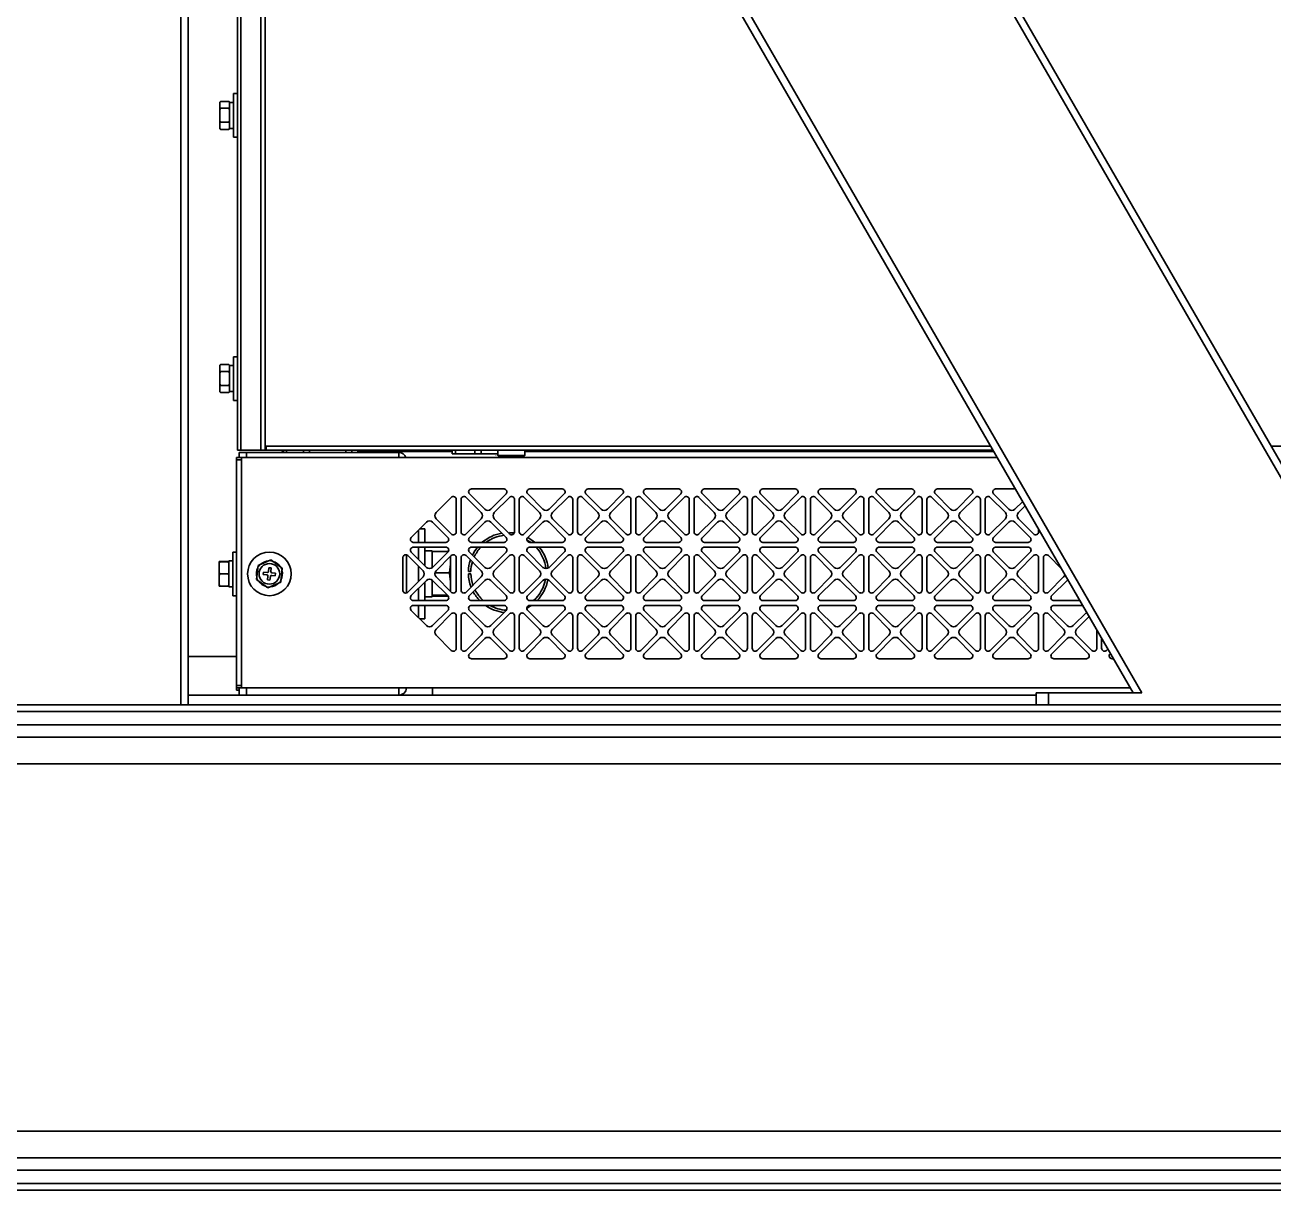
# Model space of a CAD drawing. Header units: millimetres. Extents: x 32496 to 166256, y 3504 to 23939.
# Drawn here: x 47864 to 48379, y 15003 to 15484 of the extents above; entities that cross this region are included whole.
import ezdxf

# ---------------------------------------------------------------- set-up
doc = ezdxf.new("R2010")
doc.units = ezdxf.units.MM
doc.layers.get('0').update_dxf_attribs({"lineweight": 35})

msp = doc.modelspace()

# ---------------------------------------------------------------- linework, layer by layer
at = {"linetype": 'Continuous'}
for p, q in [((47928.64, 17722.349), (47928.64, 15203.349)), ((47936.64, 16074.374), (48436.64, 15208.349)), ((47936.64, 16068.374), (48433.176, 15208.349)), ((47936.64, 15880.374), (48324.634, 15208.349)), ((47936.64, 15874.374), (48321.17, 15208.349)), ((47953.34, 15845.449), (47953.34, 15308.349)), ((47931.64, 15834.813), (47931.64, 15203.349)), ((47961.64, 15308.349), (47961.64, 15831.073)), ((47963.34, 15828.128), (47963.34, 15308.349)), ((47951.94, 15448.994), (47951.94, 15693.73)), ((47944.74, 15451.822), (47945.011, 15452.093)), ((47945.04, 15452.122), (47945.011, 15452.093)), ((47948.44, 15452.122), (47945.04, 15452.122)), ((47948.44, 15452.122), (47948.469, 15452.093)), ((47948.74, 15451.822), (47948.469, 15452.093)), ((47951.94, 15455.349), (47950.34, 15455.349)), ((47950.34, 15455.349), (47950.34, 15437.349)), ((47944.74, 15440.875), (47944.74, 15451.822)), ((47948.44, 15449.28), (47945.04, 15449.28)), ((47948.74, 15440.875), (47948.74, 15451.822)), ((47950.34, 15451.699), (47948.74, 15451.699)), ((47951.94, 15443.73), (47951.94, 15448.994)), ((47948.44, 15443.506), (47945.04, 15443.506)), ((47951.94, 15308.349), (47951.94, 15443.73)), ((47944.74, 15440.875), (47945.011, 15440.604)), ((47948.44, 15440.575), (47945.04, 15440.575)), ((47948.74, 15440.875), (47948.469, 15440.604)), ((47950.34, 15440.999), (47948.74, 15440.999)), ((47951.94, 15437.349), (47950.34, 15437.349)), ((47951.94, 15346.849), (47950.34, 15346.849)), ((47950.34, 15346.849), (47950.34, 15328.849)), ((47944.74, 15343.322), (47945.011, 15343.593)), ((47944.74, 15332.375), (47944.74, 15343.322)), ((47945.04, 15343.622), (47945.011, 15343.593)), ((47948.44, 15343.622), (47945.04, 15343.622)), ((47948.44, 15340.78), (47945.04, 15340.78)), ((47948.44, 15343.622), (47948.469, 15343.593)), ((47948.74, 15343.322), (47948.469, 15343.593)), ((47948.74, 15332.375), (47948.74, 15343.322)), ((47950.34, 15343.199), (47948.74, 15343.199)), ((47948.44, 15335.006), (47945.04, 15335.006)), ((47944.74, 15332.375), (47945.011, 15332.104)), ((47948.44, 15332.075), (47945.04, 15332.075)), ((47948.74, 15332.375), (47948.469, 15332.104)), ((47950.34, 15332.499), (47948.74, 15332.499)), ((47951.94, 15328.849), (47950.34, 15328.849)), ((47951.94, 15308.349), (47961.64, 15308.349)), ((47961.64, 15308.349), (48263.435, 15308.349)), ((47963.84, 15310.049), (48262.453, 15310.049)), ((47963.84, 15308.349), (47963.84, 15310.049)), ((47972.14, 15308.349), (47972.14, 15307.349)), ((47979.14, 15307.349), (47979.14, 15308.349)), ((47981.64, 15307.349), (47981.64, 15308.349)), ((47996.64, 15307.349), (47996.64, 15308.349)), ((47999.14, 15307.349), (47999.14, 15308.349)), ((48001.64, 15308.349), (48001.64, 15307.849)), ((48040.473, 15306.782), (48040.473, 15308.349)), ((48041.792, 15306.782), (48041.792, 15308.349)), ((48049.821, 15306.782), (48049.821, 15308.349)), ((48052.458, 15306.782), (48052.458, 15308.349)), ((48059.315, 15308.349), (48059.315, 15306.149)), ((48070.365, 15308.349), (48070.365, 15306.149)), ((48377.923, 15310.049), (48673.44, 15310.049)), ((47951.64, 15305.349), (48265.167, 15305.349)), ((47951.64, 15210.349), (47951.64, 15305.349)), ((47953.64, 15304.349), (47951.64, 15304.349)), ((48018.44, 15307.349), (47952.64, 15307.349)), ((47952.64, 15305.349), (47952.64, 15307.349)), ((47953.64, 15305.349), (47953.64, 15304.349)), ((47953.64, 15304.349), (47953.64, 15211.349)), ((47955.64, 15307.349), (47955.64, 15305.349)), ((48040.473, 15307.849), (48001.64, 15307.849)), ((48018.44, 15305.349), (48018.44, 15307.349)), ((48040.473, 15306.782), (48059.315, 15306.782)), ((48059.315, 15306.149), (48070.365, 15306.149)), ((48059.615, 15305.849), (48059.315, 15306.149)), ((48059.615, 15305.849), (48070.065, 15305.849)), ((48070.065, 15305.849), (48070.365, 15306.149)), ((48263.723, 15307.849), (48070.365, 15307.849)), ((48040.091, 15288.886), (48033.827, 15282.621)), ((48042.14, 15274.66), (48042.14, 15288.037)), ((48044.14, 15288.037), (48044.14, 15274.66)), ((48052.453, 15282.621), (48046.188, 15288.886)), ((48047.603, 15290.3), (48053.867, 15284.036)), ((48061.828, 15292.349), (48048.451, 15292.349)), ((48056.413, 15284.036), (48062.677, 15290.3)), ((48064.091, 15288.886), (48057.827, 15282.621)), ((48066.14, 15274.66), (48066.14, 15288.037)), ((48068.14, 15288.037), (48068.14, 15274.66)), ((48076.453, 15282.621), (48070.188, 15288.886)), ((48071.603, 15290.3), (48077.867, 15284.036)), ((48085.828, 15292.349), (48072.451, 15292.349)), ((48080.413, 15284.036), (48086.677, 15290.3)), ((48088.091, 15288.886), (48081.827, 15282.621)), ((48090.14, 15274.66), (48090.14, 15288.037)), ((48092.14, 15288.037), (48092.14, 15274.66)), ((48100.453, 15282.621), (48094.188, 15288.886)), ((48095.603, 15290.3), (48101.867, 15284.036)), ((48109.828, 15292.349), (48096.451, 15292.349)), ((48104.413, 15284.036), (48110.677, 15290.3)), ((48112.091, 15288.886), (48105.827, 15282.621)), ((48114.14, 15274.66), (48114.14, 15288.037)), ((48116.14, 15288.037), (48116.14, 15274.66)), ((48124.453, 15282.621), (48118.188, 15288.886)), ((48119.603, 15290.3), (48125.867, 15284.036)), ((48133.828, 15292.349), (48120.451, 15292.349)), ((48128.413, 15284.036), (48134.677, 15290.3)), ((48136.091, 15288.886), (48129.827, 15282.621)), ((48138.14, 15274.66), (48138.14, 15288.037)), ((48140.14, 15288.037), (48140.14, 15274.66)), ((48148.453, 15282.621), (48142.188, 15288.886)), ((48143.603, 15290.3), (48149.867, 15284.036)), ((48157.828, 15292.349), (48144.451, 15292.349)), ((48152.413, 15284.036), (48158.677, 15290.3)), ((48160.091, 15288.886), (48153.827, 15282.621)), ((48162.14, 15274.66), (48162.14, 15288.037)), ((48164.14, 15288.037), (48164.14, 15274.66)), ((48172.453, 15282.621), (48166.188, 15288.886)), ((48167.603, 15290.3), (48173.867, 15284.036)), ((48181.828, 15292.349), (48168.451, 15292.349)), ((48176.413, 15284.036), (48182.677, 15290.3)), ((48184.091, 15288.886), (48177.827, 15282.621)), ((48186.14, 15274.66), (48186.14, 15288.037)), ((48188.14, 15288.037), (48188.14, 15274.66)), ((48196.453, 15282.621), (48190.188, 15288.886)), ((48191.603, 15290.3), (48197.867, 15284.036)), ((48205.828, 15292.349), (48192.451, 15292.349)), ((48200.413, 15284.036), (48206.677, 15290.3)), ((48208.091, 15288.886), (48201.827, 15282.621)), ((48210.14, 15274.66), (48210.14, 15288.037)), ((48212.14, 15288.037), (48212.14, 15274.66)), ((48220.453, 15282.621), (48214.188, 15288.886)), ((48215.603, 15290.3), (48221.867, 15284.036)), ((48229.828, 15292.349), (48216.451, 15292.349)), ((48224.413, 15284.036), (48230.677, 15290.3)), ((48232.091, 15288.886), (48225.827, 15282.621)), ((48234.14, 15274.66), (48234.14, 15288.037)), ((48236.14, 15288.037), (48236.14, 15274.66)), ((48244.453, 15282.621), (48238.188, 15288.886)), ((48239.603, 15290.3), (48245.867, 15284.036)), ((48253.828, 15292.349), (48240.451, 15292.349)), ((48248.413, 15284.036), (48254.677, 15290.3)), ((48256.091, 15288.886), (48249.827, 15282.621)), ((48258.14, 15274.66), (48258.14, 15288.037)), ((48260.14, 15288.037), (48260.14, 15274.66)), ((48268.453, 15282.621), (48262.188, 15288.886)), ((48263.603, 15290.3), (48269.867, 15284.036)), ((48272.672, 15292.349), (48264.451, 15292.349)), ((48272.413, 15284.036), (48275.62, 15287.243)), ((48276.655, 15285.45), (48273.827, 15282.621)), ((48029.867, 15278.662), (48023.603, 15272.397)), ((48038.677, 15272.397), (48032.413, 15278.662)), ((48033.827, 15280.076), (48040.091, 15273.811)), ((48046.188, 15273.811), (48052.453, 15280.076)), ((48053.867, 15278.662), (48047.603, 15272.397)), ((48062.677, 15272.397), (48056.413, 15278.662)), ((48057.827, 15280.076), (48064.091, 15273.811)), ((48070.188, 15273.811), (48076.453, 15280.076)), ((48077.867, 15278.662), (48071.603, 15272.397)), ((48086.677, 15272.397), (48080.413, 15278.662)), ((48081.827, 15280.076), (48088.091, 15273.811)), ((48094.188, 15273.811), (48100.453, 15280.076)), ((48101.867, 15278.662), (48095.603, 15272.397)), ((48110.677, 15272.397), (48104.413, 15278.662)), ((48105.827, 15280.076), (48112.091, 15273.811)), ((48118.188, 15273.811), (48124.453, 15280.076)), ((48125.867, 15278.662), (48119.603, 15272.397)), ((48134.677, 15272.397), (48128.413, 15278.662)), ((48129.827, 15280.076), (48136.091, 15273.811)), ((48142.188, 15273.811), (48148.453, 15280.076)), ((48149.867, 15278.662), (48143.603, 15272.397)), ((48158.677, 15272.397), (48152.413, 15278.662)), ((48153.827, 15280.076), (48160.091, 15273.811)), ((48166.188, 15273.811), (48172.453, 15280.076)), ((48173.867, 15278.662), (48167.603, 15272.397)), ((48182.677, 15272.397), (48176.413, 15278.662)), ((48177.827, 15280.076), (48184.091, 15273.811)), ((48190.188, 15273.811), (48196.453, 15280.076)), ((48197.867, 15278.662), (48191.603, 15272.397)), ((48206.677, 15272.397), (48200.413, 15278.662)), ((48201.827, 15280.076), (48208.091, 15273.811)), ((48214.188, 15273.811), (48220.453, 15280.076)), ((48221.867, 15278.662), (48215.603, 15272.397)), ((48230.677, 15272.397), (48224.413, 15278.662)), ((48225.827, 15280.076), (48232.091, 15273.811)), ((48238.188, 15273.811), (48244.453, 15280.076)), ((48245.867, 15278.662), (48239.603, 15272.397)), ((48254.677, 15272.397), (48248.413, 15278.662)), ((48249.827, 15280.076), (48256.091, 15273.811)), ((48262.188, 15273.811), (48268.453, 15280.076)), ((48269.867, 15278.662), (48263.603, 15272.397)), ((48278.677, 15272.397), (48272.413, 15278.662)), ((48273.827, 15280.076), (48280.091, 15273.811)), ((48026.64, 15275.434), (48026.64, 15270.349)), ((48029.14, 15275.849), (48027.054, 15275.849)), ((48029.14, 15270.349), (48029.14, 15275.849)), ((48064.14, 15274.341), (48064.14, 15273.772)), ((48282.14, 15274.66), (48282.14, 15275.95)), ((48024.451, 15270.349), (48037.828, 15270.349)), ((48037.828, 15268.349), (48024.451, 15268.349)), ((48026.64, 15268.349), (48026.64, 15263.263)), ((48029.14, 15260.763), (48029.14, 15268.349)), ((48048.451, 15270.349), (48061.828, 15270.349)), ((48061.828, 15268.349), (48048.451, 15268.349)), ((48072.451, 15270.349), (48085.828, 15270.349)), ((48085.828, 15268.349), (48072.451, 15268.349)), ((48096.451, 15270.349), (48109.828, 15270.349)), ((48109.828, 15268.349), (48096.451, 15268.349)), ((48120.451, 15270.349), (48133.828, 15270.349)), ((48133.828, 15268.349), (48120.451, 15268.349)), ((48144.451, 15270.349), (48157.828, 15270.349)), ((48157.828, 15268.349), (48144.451, 15268.349)), ((48168.451, 15270.349), (48181.828, 15270.349)), ((48181.828, 15268.349), (48168.451, 15268.349)), ((48192.451, 15270.349), (48205.828, 15270.349)), ((48205.828, 15268.349), (48192.451, 15268.349)), ((48216.451, 15270.349), (48229.828, 15270.349)), ((48229.828, 15268.349), (48216.451, 15268.349)), ((48240.451, 15270.349), (48253.828, 15270.349)), ((48253.828, 15268.349), (48240.451, 15268.349)), ((48264.451, 15270.349), (48277.828, 15270.349)), ((48277.828, 15268.349), (48264.451, 15268.349)), ((47944.44, 15262.387), (47944.44, 15262.349)), ((47944.44, 15262.348), (47944.74, 15262.348)), ((47944.44, 15252.348), (47944.44, 15262.348)), ((47948.14, 15262.399), (47944.74, 15262.399)), ((47948.14, 15262.348), (47944.74, 15262.348)), ((47948.44, 15262.348), (47948.14, 15262.348)), ((47950.04, 15262.699), (47948.44, 15262.699)), ((47948.44, 15251.999), (47948.44, 15262.699)), ((47951.64, 15266.349), (47950.04, 15266.349)), ((47950.04, 15266.349), (47950.04, 15248.349)), ((47960.475, 15260.75), (47965.753, 15263.089)), ((47965.753, 15263.089), (47970.418, 15259.688)), ((48020.14, 15264.037), (48020.14, 15250.66)), ((48021.64, 15265.192), (48021.64, 15249.505)), ((48028.453, 15258.621), (48022.188, 15264.886)), ((48023.603, 15266.3), (48029.867, 15260.036)), ((48029.14, 15266.799), (48032.24, 15266.799)), ((48032.24, 15266.551), (48032.24, 15266.799)), ((48038.864, 15266.551), (48032.24, 15266.551)), ((48032.24, 15266.551), (48032.24, 15264.576)), ((48032.24, 15259.894), (48032.24, 15264.576)), ((48032.413, 15260.036), (48038.677, 15266.3)), ((48040.091, 15264.886), (48033.827, 15258.621)), ((48039.74, 15250.163), (48039.74, 15264.534)), ((48042.14, 15250.66), (48042.14, 15264.037)), ((48044.14, 15264.037), (48044.14, 15250.66)), ((48052.453, 15258.621), (48046.188, 15264.886)), ((48047.603, 15266.3), (48053.867, 15260.036)), ((48056.413, 15260.036), (48062.677, 15266.3)), ((48064.091, 15264.886), (48057.827, 15258.621)), ((48066.14, 15250.66), (48066.14, 15264.037)), ((48068.14, 15264.037), (48068.14, 15250.66)), ((48076.453, 15258.621), (48070.188, 15264.886)), ((48071.603, 15266.3), (48077.867, 15260.036)), ((48080.413, 15260.036), (48086.677, 15266.3)), ((48088.091, 15264.886), (48081.827, 15258.621)), ((48090.14, 15250.66), (48090.14, 15264.037)), ((48092.14, 15264.037), (48092.14, 15250.66)), ((48100.453, 15258.621), (48094.188, 15264.886)), ((48095.603, 15266.3), (48101.867, 15260.036)), ((48104.413, 15260.036), (48110.677, 15266.3)), ((48112.091, 15264.886), (48105.827, 15258.621)), ((48114.14, 15250.66), (48114.14, 15264.037)), ((48116.14, 15264.037), (48116.14, 15250.66)), ((48124.453, 15258.621), (48118.188, 15264.886)), ((48119.603, 15266.3), (48125.867, 15260.036)), ((48128.413, 15260.036), (48134.677, 15266.3)), ((48136.091, 15264.886), (48129.827, 15258.621)), ((48138.14, 15250.66), (48138.14, 15264.037)), ((48140.14, 15264.037), (48140.14, 15250.66)), ((48148.453, 15258.621), (48142.188, 15264.886)), ((48143.603, 15266.3), (48149.867, 15260.036)), ((48152.413, 15260.036), (48158.677, 15266.3)), ((48160.091, 15264.886), (48153.827, 15258.621)), ((48162.14, 15250.66), (48162.14, 15264.037)), ((48164.14, 15264.037), (48164.14, 15250.66)), ((48172.453, 15258.621), (48166.188, 15264.886)), ((48167.603, 15266.3), (48173.867, 15260.036)), ((48176.413, 15260.036), (48182.677, 15266.3)), ((48184.091, 15264.886), (48177.827, 15258.621)), ((48186.14, 15250.66), (48186.14, 15264.037)), ((48188.14, 15264.037), (48188.14, 15250.66)), ((48196.453, 15258.621), (48190.188, 15264.886)), ((48191.603, 15266.3), (48197.867, 15260.036)), ((48200.413, 15260.036), (48206.677, 15266.3)), ((48208.091, 15264.886), (48201.827, 15258.621)), ((48210.14, 15250.66), (48210.14, 15264.037)), ((48212.14, 15264.037), (48212.14, 15250.66)), ((48220.453, 15258.621), (48214.188, 15264.886)), ((48215.603, 15266.3), (48221.867, 15260.036)), ((48224.413, 15260.036), (48230.677, 15266.3)), ((48232.091, 15264.886), (48225.827, 15258.621)), ((48234.14, 15250.66), (48234.14, 15264.037)), ((48236.14, 15264.037), (48236.14, 15250.66)), ((48244.453, 15258.621), (48238.188, 15264.886)), ((48239.603, 15266.3), (48245.867, 15260.036)), ((48248.413, 15260.036), (48254.677, 15266.3)), ((48256.091, 15264.886), (48249.827, 15258.621)), ((48258.14, 15250.66), (48258.14, 15264.037)), ((48260.14, 15264.037), (48260.14, 15250.66)), ((48268.453, 15258.621), (48262.188, 15264.886)), ((48263.603, 15266.3), (48269.867, 15260.036)), ((48272.413, 15260.036), (48278.677, 15266.3)), ((48280.091, 15264.886), (48273.827, 15258.621)), ((48282.14, 15250.66), (48282.14, 15264.037)), ((48284.14, 15264.037), (48284.14, 15250.66)), ((48291.724, 15259.35), (48286.188, 15264.886)), ((47948.14, 15257.348), (47944.74, 15257.348)), ((47959.861, 15255.009), (47960.475, 15260.75)), ((47962.601, 15257.117), (47962.707, 15258.111)), ((47964.092, 15256.958), (47962.601, 15257.117)), ((47962.707, 15258.111), (47964.199, 15257.952)), ((47964.749, 15258.396), (47964.908, 15259.888)), ((47964.908, 15259.888), (47965.903, 15259.781)), ((47965.903, 15259.781), (47965.743, 15258.29)), ((47967.572, 15256.586), (47966.081, 15256.745)), ((47966.187, 15257.74), (47967.679, 15257.58)), ((47967.679, 15257.58), (47967.572, 15256.586)), ((47969.805, 15253.947), (47970.418, 15259.688)), ((48026.64, 15260.434), (48026.64, 15254.263)), ((48039.233, 15257.768), (48033.355, 15257.768)), ((48047.147, 15258.349), (48048.148, 15258.349)), ((48048.148, 15257.349), (48047.147, 15257.349)), ((47944.74, 15252.348), (47944.44, 15252.348)), ((47944.44, 15252.348), (47944.44, 15252.31)), ((47944.711, 15252.348), (47944.718, 15252.336)), ((47944.711, 15252.348), (47944.718, 15252.336)), ((47948.14, 15252.348), (47944.74, 15252.348)), ((47948.14, 15252.298), (47944.74, 15252.298)), ((47948.14, 15252.348), (47948.44, 15252.348)), ((47948.168, 15252.348), (47948.161, 15252.336)), ((47948.169, 15252.348), (47948.162, 15252.336)), ((47950.04, 15251.999), (47948.44, 15251.999)), ((47964.526, 15251.608), (47959.861, 15255.009)), ((47964.377, 15254.916), (47964.536, 15256.407)), ((47965.371, 15254.81), (47964.377, 15254.916)), ((47969.805, 15253.947), (47964.526, 15251.608)), ((47965.531, 15256.301), (47965.371, 15254.81)), ((48022.188, 15249.811), (48028.453, 15256.076)), ((48029.867, 15254.662), (48023.603, 15248.397)), ((48029.14, 15246.349), (48029.14, 15253.934)), ((48032.24, 15250.66), (48032.24, 15254.803)), ((48038.677, 15248.397), (48032.413, 15254.662)), ((48033.827, 15256.076), (48040.091, 15249.811)), ((48046.188, 15249.811), (48052.453, 15256.076)), ((48053.867, 15254.662), (48047.603, 15248.397)), ((48062.677, 15248.397), (48056.413, 15254.662)), ((48057.827, 15256.076), (48064.091, 15249.811)), ((48070.188, 15249.811), (48076.453, 15256.076)), ((48077.867, 15254.662), (48071.603, 15248.397)), ((48086.677, 15248.397), (48080.413, 15254.662)), ((48081.827, 15256.076), (48088.091, 15249.811)), ((48094.188, 15249.811), (48100.453, 15256.076)), ((48101.867, 15254.662), (48095.603, 15248.397)), ((48110.677, 15248.397), (48104.413, 15254.662)), ((48105.827, 15256.076), (48112.091, 15249.811)), ((48118.188, 15249.811), (48124.453, 15256.076)), ((48125.867, 15254.662), (48119.603, 15248.397)), ((48134.677, 15248.397), (48128.413, 15254.662)), ((48129.827, 15256.076), (48136.091, 15249.811)), ((48142.188, 15249.811), (48148.453, 15256.076)), ((48149.867, 15254.662), (48143.603, 15248.397)), ((48158.677, 15248.397), (48152.413, 15254.662)), ((48153.827, 15256.076), (48160.091, 15249.811)), ((48166.188, 15249.811), (48172.453, 15256.076)), ((48173.867, 15254.662), (48167.603, 15248.397)), ((48182.677, 15248.397), (48176.413, 15254.662)), ((48177.827, 15256.076), (48184.091, 15249.811)), ((48190.188, 15249.811), (48196.453, 15256.076)), ((48197.867, 15254.662), (48191.603, 15248.397)), ((48206.677, 15248.397), (48200.413, 15254.662)), ((48201.827, 15256.076), (48208.091, 15249.811)), ((48214.188, 15249.811), (48220.453, 15256.076)), ((48221.867, 15254.662), (48215.603, 15248.397)), ((48230.677, 15248.397), (48224.413, 15254.662)), ((48225.827, 15256.076), (48232.091, 15249.811)), ((48238.188, 15249.811), (48244.453, 15256.076)), ((48245.867, 15254.662), (48239.603, 15248.397)), ((48254.677, 15248.397), (48248.413, 15254.662)), ((48249.827, 15256.076), (48256.091, 15249.811)), ((48262.188, 15249.811), (48268.453, 15256.076)), ((48269.867, 15254.662), (48263.603, 15248.397)), ((48278.677, 15248.397), (48272.413, 15254.662)), ((48273.827, 15256.076), (48280.091, 15249.811)), ((48286.188, 15249.811), (48292.453, 15256.076)), ((48293.867, 15254.662), (48287.603, 15248.397)), ((47951.64, 15248.349), (47950.04, 15248.349)), ((48024.451, 15246.349), (48037.828, 15246.349)), ((48026.64, 15251.434), (48026.64, 15246.349)), ((48029.14, 15247.899), (48032.24, 15247.899)), ((48032.24, 15248.469), (48032.24, 15250.66)), ((48038.509, 15248.565), (48032.24, 15248.565)), ((48032.24, 15247.899), (48032.24, 15248.469)), ((48038.864, 15248.146), (48032.24, 15248.146)), ((48048.451, 15246.349), (48061.828, 15246.349)), ((48072.451, 15246.349), (48085.828, 15246.349)), ((48096.451, 15246.349), (48109.828, 15246.349)), ((48120.451, 15246.349), (48133.828, 15246.349)), ((48144.451, 15246.349), (48157.828, 15246.349)), ((48168.451, 15246.349), (48181.828, 15246.349)), ((48192.451, 15246.349), (48205.828, 15246.349)), ((48216.451, 15246.349), (48229.828, 15246.349)), ((48240.451, 15246.349), (48253.828, 15246.349)), ((48264.451, 15246.349), (48277.828, 15246.349)), ((48288.451, 15246.349), (48299.23, 15246.349)), ((48023.603, 15242.3), (48029.867, 15236.036)), ((48037.828, 15244.349), (48024.451, 15244.349)), ((48026.64, 15244.349), (48026.64, 15239.263)), ((48029.14, 15238.849), (48029.14, 15244.349)), ((48032.413, 15236.036), (48038.677, 15242.3)), ((48047.603, 15242.3), (48053.867, 15236.036)), ((48061.828, 15244.349), (48048.451, 15244.349)), ((48056.413, 15236.036), (48062.677, 15242.3)), ((48071.603, 15242.3), (48077.867, 15236.036)), ((48085.828, 15244.349), (48072.451, 15244.349)), ((48080.413, 15236.036), (48086.677, 15242.3)), ((48095.603, 15242.3), (48101.867, 15236.036)), ((48109.828, 15244.349), (48096.451, 15244.349)), ((48104.413, 15236.036), (48110.677, 15242.3)), ((48119.603, 15242.3), (48125.867, 15236.036)), ((48133.828, 15244.349), (48120.451, 15244.349)), ((48128.413, 15236.036), (48134.677, 15242.3)), ((48143.603, 15242.3), (48149.867, 15236.036)), ((48157.828, 15244.349), (48144.451, 15244.349)), ((48152.413, 15236.036), (48158.677, 15242.3)), ((48167.603, 15242.3), (48173.867, 15236.036)), ((48181.828, 15244.349), (48168.451, 15244.349)), ((48176.413, 15236.036), (48182.677, 15242.3)), ((48191.603, 15242.3), (48197.867, 15236.036)), ((48205.828, 15244.349), (48192.451, 15244.349)), ((48200.413, 15236.036), (48206.677, 15242.3)), ((48215.603, 15242.3), (48221.867, 15236.036)), ((48229.828, 15244.349), (48216.451, 15244.349)), ((48224.413, 15236.036), (48230.677, 15242.3)), ((48239.603, 15242.3), (48245.867, 15236.036)), ((48253.828, 15244.349), (48240.451, 15244.349)), ((48248.413, 15236.036), (48254.677, 15242.3)), ((48263.603, 15242.3), (48269.867, 15236.036)), ((48277.828, 15244.349), (48264.451, 15244.349)), ((48272.413, 15236.036), (48278.677, 15242.3)), ((48287.603, 15242.3), (48293.867, 15236.036)), ((48300.385, 15244.349), (48288.451, 15244.349)), ((48296.413, 15236.036), (48301.974, 15241.597)), ((48029.14, 15238.849), (48027.054, 15238.849)), ((48040.091, 15240.886), (48033.827, 15234.621)), ((48042.14, 15226.66), (48042.14, 15240.037)), ((48044.14, 15240.037), (48044.14, 15226.66)), ((48052.453, 15234.621), (48046.188, 15240.886)), ((48064.091, 15240.886), (48057.827, 15234.621)), ((48066.14, 15226.66), (48066.14, 15240.037)), ((48068.14, 15240.037), (48068.14, 15226.66)), ((48076.453, 15234.621), (48070.188, 15240.886)), ((48088.091, 15240.886), (48081.827, 15234.621)), ((48090.14, 15226.66), (48090.14, 15240.037)), ((48092.14, 15240.037), (48092.14, 15226.66)), ((48100.453, 15234.621), (48094.188, 15240.886)), ((48112.091, 15240.886), (48105.827, 15234.621)), ((48114.14, 15226.66), (48114.14, 15240.037)), ((48116.14, 15240.037), (48116.14, 15226.66)), ((48124.453, 15234.621), (48118.188, 15240.886)), ((48136.091, 15240.886), (48129.827, 15234.621)), ((48138.14, 15226.66), (48138.14, 15240.037)), ((48140.14, 15240.037), (48140.14, 15226.66)), ((48148.453, 15234.621), (48142.188, 15240.886)), ((48160.091, 15240.886), (48153.827, 15234.621)), ((48162.14, 15226.66), (48162.14, 15240.037)), ((48164.14, 15240.037), (48164.14, 15226.66)), ((48172.453, 15234.621), (48166.188, 15240.886)), ((48184.091, 15240.886), (48177.827, 15234.621)), ((48186.14, 15226.66), (48186.14, 15240.037)), ((48188.14, 15240.037), (48188.14, 15226.66)), ((48196.453, 15234.621), (48190.188, 15240.886)), ((48208.091, 15240.886), (48201.827, 15234.621)), ((48210.14, 15226.66), (48210.14, 15240.037)), ((48212.14, 15240.037), (48212.14, 15226.66)), ((48220.453, 15234.621), (48214.188, 15240.886)), ((48232.091, 15240.886), (48225.827, 15234.621)), ((48234.14, 15226.66), (48234.14, 15240.037)), ((48236.14, 15240.037), (48236.14, 15226.66)), ((48244.453, 15234.621), (48238.188, 15240.886)), ((48256.091, 15240.886), (48249.827, 15234.621)), ((48258.14, 15226.66), (48258.14, 15240.037)), ((48260.14, 15240.037), (48260.14, 15226.66)), ((48268.453, 15234.621), (48262.188, 15240.886)), ((48280.091, 15240.886), (48273.827, 15234.621)), ((48282.14, 15226.66), (48282.14, 15240.037)), ((48284.14, 15240.037), (48284.14, 15226.66)), ((48292.453, 15234.621), (48286.188, 15240.886)), ((48303.009, 15239.804), (48297.827, 15234.621)), ((48033.827, 15232.076), (48040.091, 15225.811)), ((48046.188, 15225.811), (48052.453, 15232.076)), ((48057.827, 15232.076), (48064.091, 15225.811)), ((48070.188, 15225.811), (48076.453, 15232.076)), ((48081.827, 15232.076), (48088.091, 15225.811)), ((48094.188, 15225.811), (48100.453, 15232.076)), ((48105.827, 15232.076), (48112.091, 15225.811)), ((48118.188, 15225.811), (48124.453, 15232.076)), ((48129.827, 15232.076), (48136.091, 15225.811)), ((48142.188, 15225.811), (48148.453, 15232.076)), ((48153.827, 15232.076), (48160.091, 15225.811)), ((48166.188, 15225.811), (48172.453, 15232.076)), ((48177.827, 15232.076), (48184.091, 15225.811)), ((48190.188, 15225.811), (48196.453, 15232.076)), ((48201.827, 15232.076), (48208.091, 15225.811)), ((48214.188, 15225.811), (48220.453, 15232.076)), ((48225.827, 15232.076), (48232.091, 15225.811)), ((48238.188, 15225.811), (48244.453, 15232.076)), ((48249.827, 15232.076), (48256.091, 15225.811)), ((48262.188, 15225.811), (48268.453, 15232.076)), ((48273.827, 15232.076), (48280.091, 15225.811)), ((48286.188, 15225.811), (48292.453, 15232.076)), ((48297.827, 15232.076), (48304.091, 15225.811)), ((48306.14, 15226.66), (48306.14, 15234.381)), ((48308.14, 15230.917), (48308.14, 15226.66)), ((48053.867, 15230.662), (48047.603, 15224.397)), ((48062.677, 15224.397), (48056.413, 15230.662)), ((48077.867, 15230.662), (48071.603, 15224.397)), ((48086.677, 15224.397), (48080.413, 15230.662)), ((48101.867, 15230.662), (48095.603, 15224.397)), ((48110.677, 15224.397), (48104.413, 15230.662)), ((48125.867, 15230.662), (48119.603, 15224.397)), ((48134.677, 15224.397), (48128.413, 15230.662)), ((48149.867, 15230.662), (48143.603, 15224.397)), ((48158.677, 15224.397), (48152.413, 15230.662)), ((48173.867, 15230.662), (48167.603, 15224.397)), ((48182.677, 15224.397), (48176.413, 15230.662)), ((48197.867, 15230.662), (48191.603, 15224.397)), ((48206.677, 15224.397), (48200.413, 15230.662)), ((48221.867, 15230.662), (48215.603, 15224.397)), ((48230.677, 15224.397), (48224.413, 15230.662)), ((48245.867, 15230.662), (48239.603, 15224.397)), ((48254.677, 15224.397), (48248.413, 15230.662)), ((48269.867, 15230.662), (48263.603, 15224.397)), ((48278.677, 15224.397), (48272.413, 15230.662)), ((48293.867, 15230.662), (48287.603, 15224.397)), ((48302.677, 15224.397), (48296.413, 15230.662)), ((48310.188, 15225.811), (48310.758, 15226.382)), ((47931.64, 15223.349), (47951.64, 15223.349)), ((48048.451, 15222.349), (48061.828, 15222.349)), ((48072.451, 15222.349), (48085.828, 15222.349)), ((48096.451, 15222.349), (48109.828, 15222.349)), ((48120.451, 15222.349), (48133.828, 15222.349)), ((48144.451, 15222.349), (48157.828, 15222.349)), ((48168.451, 15222.349), (48181.828, 15222.349)), ((48192.451, 15222.349), (48205.828, 15222.349)), ((48216.451, 15222.349), (48229.828, 15222.349)), ((48240.451, 15222.349), (48253.828, 15222.349)), ((48264.451, 15222.349), (48277.828, 15222.349)), ((48288.451, 15222.349), (48301.828, 15222.349)), ((48311.794, 15224.588), (48311.603, 15224.397)), ((48312.451, 15222.349), (48313.087, 15222.349)), ((47951.64, 15211.349), (47953.64, 15211.349)), ((47951.64, 15210.349), (48320.015, 15210.349)), ((47951.64, 15210.349), (47951.64, 15209.349)), ((47952.64, 15209.758), (47952.64, 15210.349)), ((47953.64, 15211.349), (47953.64, 15210.349)), ((47955.64, 15210.349), (47955.64, 15207.349)), ((48018.44, 15210.349), (48018.44, 15207.349)), ((48032.34, 15207.349), (48032.34, 15210.349)), ((48281.17, 15207.349), (47931.64, 15207.349)), ((47952.64, 15209.349), (47951.64, 15209.349)), ((47952.64, 15207.349), (47952.64, 15209.758)), ((48281.17, 15208.349), (48324.634, 15208.349)), ((48281.17, 15203.349), (48281.17, 15208.349)), ((48286.17, 15203.349), (48286.17, 15208.349)), ((51717.14, 15200.629), (40048.64, 15200.629)), ((47931.64, 15203.349), (47831.64, 15203.349)), ((48286.17, 15203.349), (47928.64, 15203.349)), ((48476.64, 15203.349), (48281.17, 15203.349)), ((51717.14, 15195.156), (40048.64, 15195.156)), ((51071.64, 15190.039), (40098.64, 15190.039)), ((51071.64, 15179.094), (40098.64, 15179.094)), ((52008.64, 15027.604), (40172.64, 15027.604)), ((52008.64, 15016.658), (40172.64, 15016.658)), ((52008.64, 15011.541), (40172.64, 15011.541)), ((52008.64, 15006.069), (40172.64, 15006.069)), ((52008.64, 15003.349), (40172.64, 15003.349))]:
    msp.add_line(p, q, dxfattribs=at)
for radius in [9, 4.25]:
    msp.add_circle((47965.14, 15257.349), radius, dxfattribs=at)
for centre, radius, start, end in [((47947.554, 15443.165), 3.606, 218.71028, 219.13391), ((47948.877, 15444.355), 5.386, 224.12457, 224.56524), ((47944.604, 15444.354), 5.384, 315.43477, 315.87545), ((47945.925, 15443.166), 3.607, 320.8641, 321.28972), ((47947.554, 15334.665), 3.606, 218.71028, 219.13391), ((47948.877, 15335.855), 5.386, 224.12457, 224.56524), ((47944.604, 15335.854), 5.384, 315.43477, 315.87545), ((47945.925, 15334.666), 3.607, 320.8641, 321.28972), ((47972.14, 15310.349), 3, 222.2942, 270), ((48018.44, 15304.149), 3.2, 22.14766, 90), ((48040.94, 15288.037), 1.2, 0, 135), ((48045.34, 15288.037), 1.2, 45, 180), ((48048.451, 15291.149), 1.2, 90, 225), ((48061.828, 15291.149), 1.2, 315, 90), ((48064.94, 15288.037), 1.2, 0, 135), ((48069.34, 15288.037), 1.2, 45, 180), ((48072.451, 15291.149), 1.2, 90, 225), ((48085.828, 15291.149), 1.2, 315, 90), ((48088.94, 15288.037), 1.2, 0, 135), ((48093.34, 15288.037), 1.2, 45, 180), ((48096.451, 15291.149), 1.2, 90, 225), ((48109.828, 15291.149), 1.2, 315, 90), ((48112.94, 15288.037), 1.2, 0, 135), ((48117.34, 15288.037), 1.2, 45, 180), ((48120.451, 15291.149), 1.2, 90, 225), ((48133.828, 15291.149), 1.2, 315, 90), ((48136.94, 15288.037), 1.2, 0, 135), ((48141.34, 15288.037), 1.2, 45, 180), ((48144.451, 15291.149), 1.2, 90, 225), ((48157.828, 15291.149), 1.2, 315, 90), ((48160.94, 15288.037), 1.2, 0, 135), ((48165.34, 15288.037), 1.2, 45, 180), ((48168.451, 15291.149), 1.2, 90, 225), ((48181.828, 15291.149), 1.2, 315, 90), ((48184.94, 15288.037), 1.2, 0, 135), ((48189.34, 15288.037), 1.2, 45, 180), ((48192.451, 15291.149), 1.2, 90, 225), ((48205.828, 15291.149), 1.2, 315, 90), ((48208.94, 15288.037), 1.2, 0, 135), ((48213.34, 15288.037), 1.2, 45, 180), ((48216.451, 15291.149), 1.2, 90, 225), ((48229.828, 15291.149), 1.2, 315, 90), ((48232.94, 15288.037), 1.2, 0, 135), ((48237.34, 15288.037), 1.2, 45, 180), ((48240.451, 15291.149), 1.2, 90, 225), ((48253.828, 15291.149), 1.2, 315, 90), ((48256.94, 15288.037), 1.2, 0, 135), ((48261.34, 15288.037), 1.2, 45, 180), ((48264.451, 15291.149), 1.2, 90, 225), ((48035.1, 15281.349), 1.8, 135, 225), ((48051.18, 15281.349), 1.8, 315, 45), ((48055.14, 15285.308), 1.8, 225, 315), ((48059.1, 15281.349), 1.8, 135, 225), ((48075.18, 15281.349), 1.8, 315, 45), ((48079.14, 15285.308), 1.8, 225, 315), ((48083.1, 15281.349), 1.8, 135, 225), ((48099.18, 15281.349), 1.8, 315, 45), ((48103.14, 15285.308), 1.8, 225, 315), ((48107.1, 15281.349), 1.8, 135, 225), ((48123.18, 15281.349), 1.8, 315, 45), ((48127.14, 15285.308), 1.8, 225, 315), ((48131.1, 15281.349), 1.8, 135, 225), ((48147.18, 15281.349), 1.8, 315, 45), ((48151.14, 15285.308), 1.8, 225, 315), ((48155.1, 15281.349), 1.8, 135, 225), ((48171.18, 15281.349), 1.8, 315, 45), ((48175.14, 15285.308), 1.8, 225, 315), ((48179.1, 15281.349), 1.8, 135, 225), ((48195.18, 15281.349), 1.8, 315, 45), ((48199.14, 15285.308), 1.8, 225, 315), ((48203.1, 15281.349), 1.8, 135, 225), ((48219.18, 15281.349), 1.8, 315, 45), ((48223.14, 15285.308), 1.8, 225, 315), ((48227.1, 15281.349), 1.8, 135, 225), ((48243.18, 15281.349), 1.8, 315, 45), ((48247.14, 15285.308), 1.8, 225, 315), ((48251.1, 15281.349), 1.8, 135, 225), ((48267.18, 15281.349), 1.8, 315, 45), ((48271.14, 15285.308), 1.8, 225, 315), ((48275.1, 15281.349), 1.8, 135, 225), ((48031.14, 15277.389), 1.8, 45, 135), ((48055.14, 15277.389), 1.8, 45, 135), ((48079.14, 15277.389), 1.8, 45, 135), ((48103.14, 15277.389), 1.8, 45, 135), ((48127.14, 15277.389), 1.8, 45, 135), ((48151.14, 15277.389), 1.8, 45, 135), ((48175.14, 15277.389), 1.8, 45, 135), ((48199.14, 15277.389), 1.8, 45, 135), ((48223.14, 15277.389), 1.8, 45, 135), ((48247.14, 15277.389), 1.8, 45, 135), ((48271.14, 15277.389), 1.8, 45, 135), ((48024.451, 15271.549), 1.2, 135, 270), ((48037.828, 15271.549), 1.2, 270, 45), ((48040.94, 15274.66), 1.2, 225, 0), ((48045.34, 15274.66), 1.2, 180, 315), ((48048.451, 15271.549), 1.2, 135, 270), ((48063.64, 15257.849), 16.5, 99.35094, 130.66828), ((48063.64, 15257.849), 15.5, 96.65645, 126.13774), ((48061.828, 15271.549), 1.2, 270, 45), ((48064.94, 15274.66), 1.2, 225, 0), ((48063.64, 15257.849), 16.5, 81.65551, 88.2635), ((48069.34, 15274.66), 1.2, 180, 315), ((48072.451, 15271.549), 1.2, 135, 270), ((48063.64, 15257.849), 16.5, 49.33265, 61.37416), ((48085.828, 15271.549), 1.2, 270, 45), ((48088.94, 15274.66), 1.2, 225, 0), ((48093.34, 15274.66), 1.2, 180, 315), ((48096.451, 15271.549), 1.2, 135, 270), ((48109.828, 15271.549), 1.2, 270, 45), ((48112.94, 15274.66), 1.2, 225, 0), ((48117.34, 15274.66), 1.2, 180, 315), ((48120.451, 15271.549), 1.2, 135, 270), ((48133.828, 15271.549), 1.2, 270, 45), ((48136.94, 15274.66), 1.2, 225, 0), ((48141.34, 15274.66), 1.2, 180, 315), ((48144.451, 15271.549), 1.2, 135, 270), ((48157.828, 15271.549), 1.2, 270, 45), ((48160.94, 15274.66), 1.2, 225, 0), ((48165.34, 15274.66), 1.2, 180, 315), ((48168.451, 15271.549), 1.2, 135, 270), ((48181.828, 15271.549), 1.2, 270, 45), ((48184.94, 15274.66), 1.2, 225, 0), ((48189.34, 15274.66), 1.2, 180, 315), ((48192.451, 15271.549), 1.2, 135, 270), ((48205.828, 15271.549), 1.2, 270, 45), ((48208.94, 15274.66), 1.2, 225, 0), ((48213.34, 15274.66), 1.2, 180, 315), ((48216.451, 15271.549), 1.2, 135, 270), ((48229.828, 15271.549), 1.2, 270, 45), ((48232.94, 15274.66), 1.2, 225, 0), ((48237.34, 15274.66), 1.2, 180, 315), ((48240.451, 15271.549), 1.2, 135, 270), ((48253.828, 15271.549), 1.2, 270, 45), ((48256.94, 15274.66), 1.2, 225, 0), ((48261.34, 15274.66), 1.2, 180, 315), ((48264.451, 15271.549), 1.2, 135, 270), ((48277.828, 15271.549), 1.2, 270, 45), ((48280.94, 15274.66), 1.2, 225, 0), ((48024.451, 15267.149), 1.2, 90, 225), ((48037.828, 15267.149), 1.2, 315, 90), ((48048.451, 15267.149), 1.2, 90, 225), ((48063.64, 15257.849), 16.5, 140.44975, 153.97851), ((48063.64, 15257.849), 15.5, 137.2859, 155.27208), ((48061.828, 15267.149), 1.2, 315, 90), ((48072.451, 15267.149), 1.2, 90, 225), ((48063.64, 15257.849), 15.5, 53.86236, 60.41181), ((48063.64, 15257.849), 15.5, 6.1975, 42.71334), ((48063.64, 15257.849), 16.5, 6.60647, 39.54966), ((48085.828, 15267.149), 1.2, 315, 90), ((48096.451, 15267.149), 1.2, 90, 225), ((48109.828, 15267.149), 1.2, 315, 90), ((48120.451, 15267.149), 1.2, 90, 225), ((48133.828, 15267.149), 1.2, 315, 90), ((48144.451, 15267.149), 1.2, 90, 225), ((48157.828, 15267.149), 1.2, 315, 90), ((48168.451, 15267.149), 1.2, 90, 225), ((48181.828, 15267.149), 1.2, 315, 90), ((48192.451, 15267.149), 1.2, 90, 225), ((48205.828, 15267.149), 1.2, 315, 90), ((48216.451, 15267.149), 1.2, 90, 225), ((48229.828, 15267.149), 1.2, 315, 90), ((48240.451, 15267.149), 1.2, 90, 225), ((48253.828, 15267.149), 1.2, 315, 90), ((48264.451, 15267.149), 1.2, 90, 225), ((48277.828, 15267.149), 1.2, 315, 90), ((48288.451, 15267.149), 1.2, 183.15681, 225), ((47965.14, 15257.349), 5.35, 93.06137, 134.74076), ((47965.14, 15257.349), 5.474, 77.90862, 89.89351), ((47965.14, 15257.349), 5.35, 33.06137, 74.74076), ((48021.34, 15264.037), 1.2, 45, 180), ((48040.94, 15264.037), 1.2, 0, 135), ((48045.34, 15264.037), 1.2, 45, 180), ((48063.64, 15257.849), 16.5, 161.54073, 178.2635), ((48063.64, 15257.849), 15.5, 163.40785, 178.15143), ((48064.94, 15264.037), 1.2, 0, 135), ((48069.34, 15264.037), 1.2, 45, 180), ((48088.94, 15264.037), 1.2, 0, 135), ((48093.34, 15264.037), 1.2, 45, 180), ((48112.94, 15264.037), 1.2, 0, 135), ((48117.34, 15264.037), 1.2, 45, 180), ((48136.94, 15264.037), 1.2, 0, 135), ((48141.34, 15264.037), 1.2, 45, 180), ((48160.94, 15264.037), 1.2, 0, 135), ((48165.34, 15264.037), 1.2, 45, 180), ((48184.94, 15264.037), 1.2, 0, 135), ((48189.34, 15264.037), 1.2, 45, 180), ((48208.94, 15264.037), 1.2, 0, 135), ((48213.34, 15264.037), 1.2, 45, 180), ((48232.94, 15264.037), 1.2, 0, 135), ((48237.34, 15264.037), 1.2, 45, 180), ((48256.94, 15264.037), 1.2, 0, 135), ((48261.34, 15264.037), 1.2, 45, 180), ((48280.94, 15264.037), 1.2, 0, 135), ((48285.34, 15264.037), 1.2, 45, 180), ((47965.14, 15257.349), 5.35, 153.06137, 194.74076), ((47965.14, 15257.349), 5.474, 137.90862, 149.89351), ((47964.039, 15256.461), 0.5, 353.90106, 83.90106), ((47964.252, 15258.449), 0.5, 263.90106, 353.90106), ((47966.028, 15256.248), 0.5, 83.90106, 173.90106), ((47966.24, 15258.237), 0.5, 173.90106, 263.90106), ((47965.14, 15257.349), 5.474, 17.90862, 29.89351), ((47965.14, 15257.349), 5.35, 333.06137, 14.74076), ((48027.18, 15257.349), 1.8, 315, 45), ((48031.14, 15261.308), 1.8, 225, 315), ((48035.1, 15257.349), 1.8, 135, 225), ((48063.64, 15257.849), 16.5, 181.7365, 201.18788), ((48063.64, 15257.849), 15.5, 181.84857, 199.54821), ((48051.18, 15257.349), 1.8, 315, 45), ((48055.14, 15261.308), 1.8, 225, 315), ((48059.1, 15257.349), 1.8, 135, 225), ((48075.18, 15257.349), 1.8, 315, 45), ((48079.14, 15261.308), 1.8, 225, 315), ((48083.1, 15257.349), 1.8, 135, 225), ((48099.18, 15257.349), 1.8, 315, 45), ((48103.14, 15261.308), 1.8, 225, 315), ((48107.1, 15257.349), 1.8, 135, 225), ((48123.18, 15257.349), 1.8, 315, 45), ((48127.14, 15261.308), 1.8, 225, 315), ((48131.1, 15257.349), 1.8, 135, 225), ((48147.18, 15257.349), 1.8, 315, 45), ((48151.14, 15261.308), 1.8, 225, 315), ((48155.1, 15257.349), 1.8, 135, 225), ((48171.18, 15257.349), 1.8, 315, 45), ((48175.14, 15261.308), 1.8, 225, 315), ((48179.1, 15257.349), 1.8, 135, 225), ((48195.18, 15257.349), 1.8, 315, 45), ((48199.14, 15261.308), 1.8, 225, 315), ((48203.1, 15257.349), 1.8, 135, 225), ((48219.18, 15257.349), 1.8, 315, 45), ((48223.14, 15261.308), 1.8, 225, 315), ((48227.1, 15257.349), 1.8, 135, 225), ((48243.18, 15257.349), 1.8, 315, 45), ((48247.14, 15261.308), 1.8, 225, 315), ((48251.1, 15257.349), 1.8, 135, 225), ((48267.18, 15257.349), 1.8, 315, 45), ((48271.14, 15261.308), 1.8, 225, 315), ((48275.1, 15257.349), 1.8, 135, 225), ((48291.18, 15257.349), 1.8, 315, 355.24218), ((47952.246, 15256.678), 8.691, 209.97241, 210.26095), ((47940.636, 15256.676), 8.688, 329.73906, 330.0276), ((47965.14, 15257.349), 5.474, 197.90862, 209.89351), ((47965.14, 15257.349), 5.35, 213.06137, 254.74076), ((47965.14, 15257.349), 5.474, 257.90862, 269.89351), ((47965.14, 15257.349), 5.35, 273.06137, 314.74076), ((47965.14, 15257.349), 5.474, 317.90862, 329.89351), ((48031.14, 15253.389), 1.8, 45, 135), ((48055.14, 15253.389), 1.8, 45, 135), ((48063.64, 15257.849), 15.5, 312.01146, 350.01229), ((48063.64, 15257.849), 16.5, 315.78045, 350.13912), ((48079.14, 15253.389), 1.8, 45, 135), ((48103.14, 15253.389), 1.8, 45, 135), ((48127.14, 15253.389), 1.8, 45, 135), ((48151.14, 15253.389), 1.8, 45, 135), ((48175.14, 15253.389), 1.8, 45, 135), ((48199.14, 15253.389), 1.8, 45, 135), ((48223.14, 15253.389), 1.8, 45, 135), ((48247.14, 15253.389), 1.8, 45, 135), ((48271.14, 15253.389), 1.8, 45, 135), ((48295.14, 15253.389), 1.8, 119.27883, 135), ((48021.34, 15250.66), 1.2, 180, 315), ((48024.451, 15247.549), 1.2, 135, 270), ((48037.828, 15247.549), 1.2, 270, 45), ((48040.94, 15250.66), 1.2, 225, 0), ((48045.34, 15250.66), 1.2, 180, 315), ((48048.451, 15247.549), 1.2, 135, 270), ((48063.64, 15257.849), 16.5, 208.58378, 224.2208), ((48063.64, 15257.849), 15.5, 207.50144, 227.98818), ((48061.828, 15247.549), 1.2, 270, 45), ((48064.94, 15250.66), 1.2, 225, 0), ((48069.34, 15250.66), 1.2, 180, 315), ((48072.451, 15247.549), 1.2, 135, 270), ((48085.828, 15247.549), 1.2, 270, 45), ((48088.94, 15250.66), 1.2, 225, 0), ((48093.34, 15250.66), 1.2, 180, 315), ((48096.451, 15247.549), 1.2, 135, 270), ((48109.828, 15247.549), 1.2, 270, 45), ((48112.94, 15250.66), 1.2, 225, 0), ((48117.34, 15250.66), 1.2, 180, 315), ((48120.451, 15247.549), 1.2, 135, 270), ((48133.828, 15247.549), 1.2, 270, 45), ((48136.94, 15250.66), 1.2, 225, 0), ((48141.34, 15250.66), 1.2, 180, 315), ((48144.451, 15247.549), 1.2, 135, 270), ((48157.828, 15247.549), 1.2, 270, 45), ((48160.94, 15250.66), 1.2, 225, 0), ((48165.34, 15250.66), 1.2, 180, 315), ((48168.451, 15247.549), 1.2, 135, 270), ((48181.828, 15247.549), 1.2, 270, 45), ((48184.94, 15250.66), 1.2, 225, 0), ((48189.34, 15250.66), 1.2, 180, 315), ((48192.451, 15247.549), 1.2, 135, 270), ((48205.828, 15247.549), 1.2, 270, 45), ((48208.94, 15250.66), 1.2, 225, 0), ((48213.34, 15250.66), 1.2, 180, 315), ((48216.451, 15247.549), 1.2, 135, 270), ((48229.828, 15247.549), 1.2, 270, 45), ((48232.94, 15250.66), 1.2, 225, 0), ((48237.34, 15250.66), 1.2, 180, 315), ((48240.451, 15247.549), 1.2, 135, 270), ((48253.828, 15247.549), 1.2, 270, 45), ((48256.94, 15250.66), 1.2, 225, 0), ((48261.34, 15250.66), 1.2, 180, 315), ((48264.451, 15247.549), 1.2, 135, 270), ((48277.828, 15247.549), 1.2, 270, 45), ((48280.94, 15250.66), 1.2, 225, 0), ((48285.34, 15250.66), 1.2, 180, 315), ((48288.451, 15247.549), 1.2, 135, 270), ((48024.451, 15243.149), 1.2, 90, 225), ((48037.828, 15243.149), 1.2, 315, 90), ((48040.94, 15240.037), 1.2, 0, 135), ((48045.34, 15240.037), 1.2, 45, 180), ((48048.451, 15243.149), 1.2, 90, 225), ((48063.64, 15257.849), 16.5, 235.01545, 263.73778), ((48063.64, 15257.849), 15.5, 240.71772, 266.69948), ((48061.828, 15243.149), 1.2, 315, 90), ((48064.94, 15240.037), 1.2, 0, 135), ((48069.34, 15240.037), 1.2, 45, 180), ((48072.451, 15243.149), 1.2, 90, 225), ((48063.64, 15257.849), 16.5, 297.50776, 304.98489), ((48085.828, 15243.149), 1.2, 315, 90), ((48088.94, 15240.037), 1.2, 0, 135), ((48093.34, 15240.037), 1.2, 45, 180), ((48096.451, 15243.149), 1.2, 90, 225), ((48109.828, 15243.149), 1.2, 315, 90), ((48112.94, 15240.037), 1.2, 0, 135), ((48117.34, 15240.037), 1.2, 45, 180), ((48120.451, 15243.149), 1.2, 90, 225), ((48133.828, 15243.149), 1.2, 315, 90), ((48136.94, 15240.037), 1.2, 0, 135), ((48141.34, 15240.037), 1.2, 45, 180), ((48144.451, 15243.149), 1.2, 90, 225), ((48157.828, 15243.149), 1.2, 315, 90), ((48160.94, 15240.037), 1.2, 0, 135), ((48165.34, 15240.037), 1.2, 45, 180), ((48168.451, 15243.149), 1.2, 90, 225), ((48181.828, 15243.149), 1.2, 315, 90), ((48184.94, 15240.037), 1.2, 0, 135), ((48189.34, 15240.037), 1.2, 45, 180), ((48192.451, 15243.149), 1.2, 90, 225), ((48205.828, 15243.149), 1.2, 315, 90), ((48208.94, 15240.037), 1.2, 0, 135), ((48213.34, 15240.037), 1.2, 45, 180), ((48216.451, 15243.149), 1.2, 90, 225), ((48229.828, 15243.149), 1.2, 315, 90), ((48232.94, 15240.037), 1.2, 0, 135), ((48237.34, 15240.037), 1.2, 45, 180), ((48240.451, 15243.149), 1.2, 90, 225), ((48253.828, 15243.149), 1.2, 315, 90), ((48256.94, 15240.037), 1.2, 0, 135), ((48261.34, 15240.037), 1.2, 45, 180), ((48264.451, 15243.149), 1.2, 90, 225), ((48277.828, 15243.149), 1.2, 315, 90), ((48280.94, 15240.037), 1.2, 0, 135), ((48285.34, 15240.037), 1.2, 45, 180), ((48288.451, 15243.149), 1.2, 90, 225), ((48031.14, 15237.308), 1.8, 225, 315), ((48055.14, 15237.308), 1.8, 225, 315), ((48079.14, 15237.308), 1.8, 225, 315), ((48103.14, 15237.308), 1.8, 225, 315), ((48127.14, 15237.308), 1.8, 225, 315), ((48151.14, 15237.308), 1.8, 225, 315), ((48175.14, 15237.308), 1.8, 225, 315), ((48199.14, 15237.308), 1.8, 225, 315), ((48223.14, 15237.308), 1.8, 225, 315), ((48247.14, 15237.308), 1.8, 225, 315), ((48271.14, 15237.308), 1.8, 225, 315), ((48295.14, 15237.308), 1.8, 225, 315), ((48035.1, 15233.349), 1.8, 135, 225), ((48051.18, 15233.349), 1.8, 315, 45), ((48055.14, 15229.389), 1.8, 45, 135), ((48059.1, 15233.349), 1.8, 135, 225), ((48075.18, 15233.349), 1.8, 315, 45), ((48079.14, 15229.389), 1.8, 45, 135), ((48083.1, 15233.349), 1.8, 135, 225), ((48099.18, 15233.349), 1.8, 315, 45), ((48103.14, 15229.389), 1.8, 45, 135), ((48107.1, 15233.349), 1.8, 135, 225), ((48123.18, 15233.349), 1.8, 315, 45), ((48127.14, 15229.389), 1.8, 45, 135), ((48131.1, 15233.349), 1.8, 135, 225), ((48147.18, 15233.349), 1.8, 315, 45), ((48151.14, 15229.389), 1.8, 45, 135), ((48155.1, 15233.349), 1.8, 135, 225), ((48171.18, 15233.349), 1.8, 315, 45), ((48175.14, 15229.389), 1.8, 45, 135), ((48179.1, 15233.349), 1.8, 135, 225), ((48195.18, 15233.349), 1.8, 315, 45), ((48199.14, 15229.389), 1.8, 45, 135), ((48203.1, 15233.349), 1.8, 135, 225), ((48219.18, 15233.349), 1.8, 315, 45), ((48223.14, 15229.389), 1.8, 45, 135), ((48227.1, 15233.349), 1.8, 135, 225), ((48243.18, 15233.349), 1.8, 315, 45), ((48247.14, 15229.389), 1.8, 45, 135), ((48251.1, 15233.349), 1.8, 135, 225), ((48267.18, 15233.349), 1.8, 315, 45), ((48271.14, 15229.389), 1.8, 45, 135), ((48275.1, 15233.349), 1.8, 135, 225), ((48291.18, 15233.349), 1.8, 315, 45), ((48295.14, 15229.389), 1.8, 45, 135), ((48299.1, 15233.349), 1.8, 135, 225), ((48040.94, 15226.66), 1.2, 225, 0), ((48045.34, 15226.66), 1.2, 180, 315), ((48064.94, 15226.66), 1.2, 225, 0), ((48069.34, 15226.66), 1.2, 180, 315), ((48088.94, 15226.66), 1.2, 225, 0), ((48093.34, 15226.66), 1.2, 180, 315), ((48112.94, 15226.66), 1.2, 225, 0), ((48117.34, 15226.66), 1.2, 180, 315), ((48136.94, 15226.66), 1.2, 225, 0), ((48141.34, 15226.66), 1.2, 180, 315), ((48160.94, 15226.66), 1.2, 225, 0), ((48165.34, 15226.66), 1.2, 180, 315), ((48184.94, 15226.66), 1.2, 225, 0), ((48189.34, 15226.66), 1.2, 180, 315), ((48208.94, 15226.66), 1.2, 225, 0), ((48213.34, 15226.66), 1.2, 180, 315), ((48232.94, 15226.66), 1.2, 225, 0), ((48237.34, 15226.66), 1.2, 180, 315), ((48256.94, 15226.66), 1.2, 225, 0), ((48261.34, 15226.66), 1.2, 180, 315), ((48280.94, 15226.66), 1.2, 225, 0), ((48285.34, 15226.66), 1.2, 180, 315), ((48304.94, 15226.66), 1.2, 225, 0), ((48309.34, 15226.66), 1.2, 180, 315), ((48048.451, 15223.549), 1.2, 135, 270), ((48061.828, 15223.549), 1.2, 270, 45), ((48072.451, 15223.549), 1.2, 135, 270), ((48085.828, 15223.549), 1.2, 270, 45), ((48096.451, 15223.549), 1.2, 135, 270), ((48109.828, 15223.549), 1.2, 270, 45), ((48120.451, 15223.549), 1.2, 135, 270), ((48133.828, 15223.549), 1.2, 270, 45), ((48144.451, 15223.549), 1.2, 135, 270), ((48157.828, 15223.549), 1.2, 270, 45), ((48168.451, 15223.549), 1.2, 135, 270), ((48181.828, 15223.549), 1.2, 270, 45), ((48192.451, 15223.549), 1.2, 135, 270), ((48205.828, 15223.549), 1.2, 270, 45), ((48216.451, 15223.549), 1.2, 135, 270), ((48229.828, 15223.549), 1.2, 270, 45), ((48240.451, 15223.549), 1.2, 135, 270), ((48253.828, 15223.549), 1.2, 270, 45), ((48264.451, 15223.549), 1.2, 135, 270), ((48277.828, 15223.549), 1.2, 270, 45), ((48288.451, 15223.549), 1.2, 135, 270), ((48301.828, 15223.549), 1.2, 270, 45), ((48312.451, 15223.549), 1.2, 135, 270), ((48018.44, 15210.549), 3.2, 270, 356.34504)]:
    msp.add_arc(centre, radius, start, end, dxfattribs=at)
for points, knots in [([(47945.011, 15452.093), (47944.986, 15452.069), (47944.893, 15451.973), (47944.803, 15451.874), (47944.74, 15451.797)], [0, 0, 0, 0, 0.2550625, 1, 1, 1, 1]), ([(47948.469, 15452.093), (47948.493, 15452.069), (47948.587, 15451.973), (47948.676, 15451.874), (47948.74, 15451.797)], [0, 0, 0, 0, 0.2550615, 1, 1, 1, 1]), ([(47944.74, 15449.605), (47944.763, 15449.577), (47944.858, 15449.465), (47944.96, 15449.358), (47945.04, 15449.28)], [0, 0, 0, 0, 0.2444076, 1, 1, 1, 1]), ([(47948.74, 15449.605), (47948.717, 15449.577), (47948.621, 15449.465), (47948.519, 15449.358), (47948.44, 15449.28)], [0, 0, 0, 0, 0.2444076, 1, 1, 1, 1]), ([(47945.04, 15443.506), (47945.013, 15443.479), (47944.909, 15443.371), (47944.81, 15443.259), (47944.74, 15443.171)], [0, 0, 0, 0, 0.2552115, 1, 1, 1, 1]), ([(47948.44, 15443.506), (47948.467, 15443.479), (47948.571, 15443.371), (47948.67, 15443.259), (47948.74, 15443.171)], [0, 0, 0, 0, 0.2552107, 1, 1, 1, 1]), ([(47944.757, 15440.89), (47944.776, 15440.865), (47944.858, 15440.768), (47944.944, 15440.674), (47945.011, 15440.605)], [0, 0, 0, 0, 0.2454956, 1, 1, 1, 1]), ([(47948.723, 15440.889), (47948.703, 15440.865), (47948.622, 15440.768), (47948.536, 15440.674), (47948.469, 15440.605)], [0, 0, 0, 0, 0.2454974, 1, 1, 1, 1]), ([(47945.011, 15343.593), (47944.986, 15343.569), (47944.893, 15343.473), (47944.803, 15343.374), (47944.74, 15343.297)], [0, 0, 0, 0, 0.2550625, 1, 1, 1, 1]), ([(47944.74, 15341.105), (47944.763, 15341.077), (47944.858, 15340.965), (47944.96, 15340.858), (47945.04, 15340.78)], [0, 0, 0, 0, 0.2444076, 1, 1, 1, 1]), ([(47948.74, 15341.105), (47948.717, 15341.077), (47948.621, 15340.965), (47948.519, 15340.858), (47948.44, 15340.78)], [0, 0, 0, 0, 0.2444076, 1, 1, 1, 1]), ([(47948.469, 15343.593), (47948.493, 15343.569), (47948.587, 15343.473), (47948.676, 15343.374), (47948.74, 15343.297)], [0, 0, 0, 0, 0.2550615, 1, 1, 1, 1]), ([(47945.04, 15335.006), (47945.013, 15334.979), (47944.909, 15334.871), (47944.81, 15334.759), (47944.74, 15334.671)], [0, 0, 0, 0, 0.2552115, 1, 1, 1, 1]), ([(47948.44, 15335.006), (47948.467, 15334.979), (47948.571, 15334.871), (47948.67, 15334.759), (47948.74, 15334.671)], [0, 0, 0, 0, 0.2552107, 1, 1, 1, 1]), ([(47944.757, 15332.39), (47944.776, 15332.365), (47944.858, 15332.268), (47944.944, 15332.174), (47945.011, 15332.105)], [0, 0, 0, 0, 0.2454956, 1, 1, 1, 1]), ([(47948.723, 15332.389), (47948.703, 15332.365), (47948.622, 15332.268), (47948.536, 15332.174), (47948.469, 15332.105)], [0, 0, 0, 0, 0.2454974, 1, 1, 1, 1]), ([(48043.936, 15306.673), (48043.934, 15306.674), (48043.928, 15306.679), (48043.934, 15306.684), (48043.936, 15306.685)], [0, 0, 0, 0, 0.5007346, 1, 1, 1, 1]), ([(48058.344, 15306.171), (48058.346, 15306.173), (48058.352, 15306.177), (48058.346, 15306.182), (48058.344, 15306.184)], [0, 0, 0, 0, 0.5006414, 1, 1, 1, 1]), ([(47944.74, 15262.399), (47944.713, 15262.398), (47944.613, 15262.395), (47944.513, 15262.391), (47944.44, 15262.387)], [0, 0, 0, 0, 0.265493, 1, 1, 1, 1]), ([(47944.74, 15262.348), (47944.713, 15262.302), (47944.607, 15262.114), (47944.508, 15261.923), (47944.44, 15261.777)], [0, 0, 0, 0, 0.250877, 1, 1, 1, 1]), ([(47948.14, 15262.399), (47948.166, 15262.398), (47948.266, 15262.395), (47948.366, 15262.391), (47948.44, 15262.387)], [0, 0, 0, 0, 0.2654915, 1, 1, 1, 1]), ([(47948.14, 15262.348), (47948.167, 15262.302), (47948.273, 15262.114), (47948.371, 15261.923), (47948.44, 15261.777)], [0, 0, 0, 0, 0.2508765, 1, 1, 1, 1]), ([(48039.233, 15257.768), (48039.389, 15258.49), (48039.645, 15259.946), (48039.74, 15261.423), (48039.74, 15262.159)], [0, 0, 0, 0, 0.5009076, 1, 1, 1, 1]), ([(47944.44, 15257.92), (47944.463, 15257.871), (47944.556, 15257.677), (47944.659, 15257.488), (47944.74, 15257.348)], [0, 0, 0, 0, 0.2491573, 1, 1, 1, 1]), ([(47944.74, 15257.348), (47944.713, 15257.301), (47944.607, 15257.114), (47944.508, 15256.923), (47944.44, 15256.777)], [0, 0, 0, 0, 0.2508777, 1, 1, 1, 1]), ([(47948.44, 15257.92), (47948.417, 15257.871), (47948.323, 15257.677), (47948.221, 15257.488), (47948.14, 15257.348)], [0, 0, 0, 0, 0.2491576, 1, 1, 1, 1]), ([(47948.14, 15257.348), (47948.167, 15257.301), (47948.273, 15257.114), (47948.371, 15256.923), (47948.44, 15256.777)], [0, 0, 0, 0, 0.2508772, 1, 1, 1, 1]), ([(48039.74, 15253.167), (48039.74, 15253.938), (48039.645, 15255.484), (48039.389, 15257.01), (48039.233, 15257.768)], [0, 0, 0, 0, 0.4993642, 1, 1, 1, 1]), ([(47944.44, 15252.92), (47944.463, 15252.871), (47944.556, 15252.678), (47944.659, 15252.488), (47944.74, 15252.348)], [0, 0, 0, 0, 0.2491566, 1, 1, 1, 1]), ([(47944.74, 15252.298), (47944.713, 15252.299), (47944.613, 15252.303), (47944.513, 15252.307), (47944.44, 15252.31)], [0, 0, 0, 0, 0.265493, 1, 1, 1, 1]), ([(47948.44, 15252.92), (47948.417, 15252.871), (47948.323, 15252.678), (47948.221, 15252.488), (47948.14, 15252.348)], [0, 0, 0, 0, 0.2491569, 1, 1, 1, 1]), ([(47948.14, 15252.298), (47948.166, 15252.299), (47948.266, 15252.303), (47948.366, 15252.307), (47948.44, 15252.31)], [0, 0, 0, 0, 0.2654915, 1, 1, 1, 1])]:
    msp.add_open_spline(points, degree=3, knots=knots, dxfattribs=at)
for points in [[(47945.04, 15449.28), (47944.932, 15449.064), (47944.831, 15448.844), (47944.74, 15448.62)], [(47948.44, 15449.28), (47948.548, 15449.064), (47948.649, 15448.844), (47948.74, 15448.62)], [(47944.74, 15444.166), (47944.831, 15443.942), (47944.932, 15443.722), (47945.04, 15443.506)], [(47948.74, 15444.166), (47948.649, 15443.942), (47948.548, 15443.722), (47948.44, 15443.506)], [(47945.04, 15340.78), (47944.932, 15340.564), (47944.831, 15340.344), (47944.74, 15340.12)], [(47948.44, 15340.78), (47948.548, 15340.564), (47948.649, 15340.344), (47948.74, 15340.12)], [(47944.74, 15335.666), (47944.831, 15335.442), (47944.932, 15335.222), (47945.04, 15335.006)], [(47948.74, 15335.666), (47948.649, 15335.442), (47948.548, 15335.222), (47948.44, 15335.006)]]:
    msp.add_open_spline(points, degree=3, dxfattribs=at)

doc.saveas('drawing.dxf')
